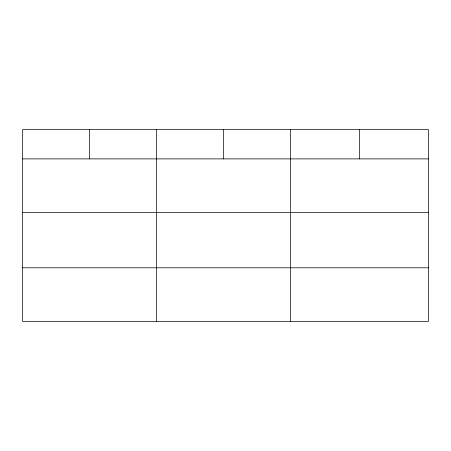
<?xml version="1.0" encoding="UTF-8"?>
<svg xmlns="http://www.w3.org/2000/svg" width="451" height="451" viewBox="0 0 451 451"><rect width="100%" height="100%" fill="white"/><g stroke="black" fill="none" stroke-linecap="round" stroke-linejoin="round"><path stroke-width="0.68" d="M428.45 212.528L428.45 129.572L22.55 129.572L22.55 321.428L428.45 321.428L428.45 212.528L22.55 212.528M22.55 158.893L428.45 158.893M22.55 267.793L428.45 267.793M359.447 129.572L359.447 158.893M290.444 129.572L290.444 321.428M223.47 129.572L223.47 158.893M156.497 129.572L156.497 321.428M89.523 129.572L89.523 158.893"/></g></svg>
